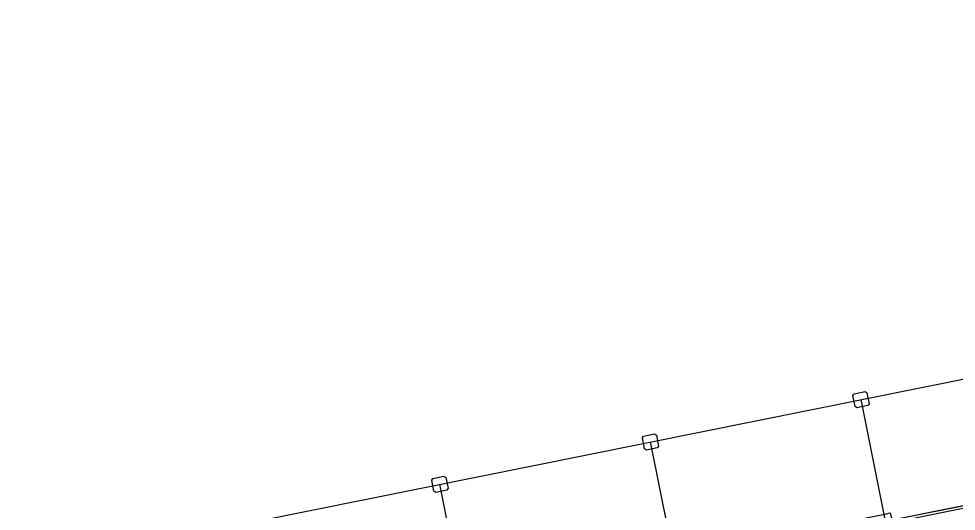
# Model space of a CAD drawing. Header units: inches. Extents: x 69201055 to 69205028, y 27678536 to 27681908.
# Drawn here: x 69201055 to 69202234, y 27681289 to 27681908 of the extents above; entities that cross this region are included whole.
import ezdxf

# ---------------------------------------------------------------- set-up
doc = ezdxf.new("R2010")
doc.units = ezdxf.units.IN
doc.header["$LTSCALE"] = 10
doc.header["$MEASUREMENT"] = 0
for name, color, linetype in [('A-GLAZ', 1, 'CONTINUOUS'), ('A-GRID', 1, 'CONTINUOUS'), ('A-WALL', 5, 'CONTINUOUS'), ('AREA-GROSS', 1, 'CONTINUOUS')]:
    doc.layers.add(name, color=color, linetype=linetype)

msp = doc.modelspace()

# ---------------------------------------------------------------- linework, layer by layer
at = {"layer": 'A-GLAZ'}
for p, q in [((69202152.4, 27681278), (69203150.4, 27681478.6)), ((69202153, 27681275), (69203151, 27681475.7))]:
    msp.add_line(p, q, dxfattribs=at)
at = {"layer": 'A-GRID'}
for p, q in [((69201055, 27681216.4), (69204496.1, 27681908.3)), ((69202646, 27678782.3), (69202113.8, 27681429.3)), ((69202381.3, 27678729.1), (69201849.1, 27681376.1)), ((69202116.6, 27678675.8), (69201584.4, 27681322.9))]:
    msp.add_line(p, q, dxfattribs=at)
at = {"layer": 'A-WALL'}
for points in [[(69202121.2, 27681438), (69202124, 27681424.2), (69202122.4, 27681421.9), (69202108.7, 27681419.1), (69202106.3, 27681420.7), (69202103.6, 27681434.4), (69202105.1, 27681436.8), (69202118.9, 27681439.5)], [(69201856.5, 27681384.7), (69201859.3, 27681371), (69201857.7, 27681368.7), (69201844, 27681365.9), (69201841.6, 27681367.5), (69201838.9, 27681381.2), (69201840.4, 27681383.5), (69201854.2, 27681386.3)], [(69201591.8, 27681331.5), (69201594.6, 27681317.8), (69201593, 27681315.4), (69201579.3, 27681312.7), (69201576.9, 27681314.2), (69201574.2, 27681328), (69201575.7, 27681330.3), (69201589.5, 27681333.1)]]:
    msp.add_lwpolyline(points, close=True, dxfattribs=at)
at = {"layer": 'AREA-GROSS'}
msp.add_lwpolyline([(69201448.7, 27679927.8), (69201398.8, 27680175.8), (69201368.5, 27680169.7), (69201360.6, 27680168.1), (69201175.1, 27681090.6), (69201348.6, 27681125.5), (69201350.2, 27681117.7), (69201350.4, 27681116.7), (69201872, 27681221.6), (69201870.2, 27681230.4), (69201875.1, 27681231.4), (69201925.5, 27681241.5), (69201960.8, 27681248.6), (69202145.7, 27681285.8), (69202150.6, 27681286.8), (69202152.4, 27681278), (69203460.2, 27681540.9)], dxfattribs=at)

doc.saveas('drawing.dxf')
